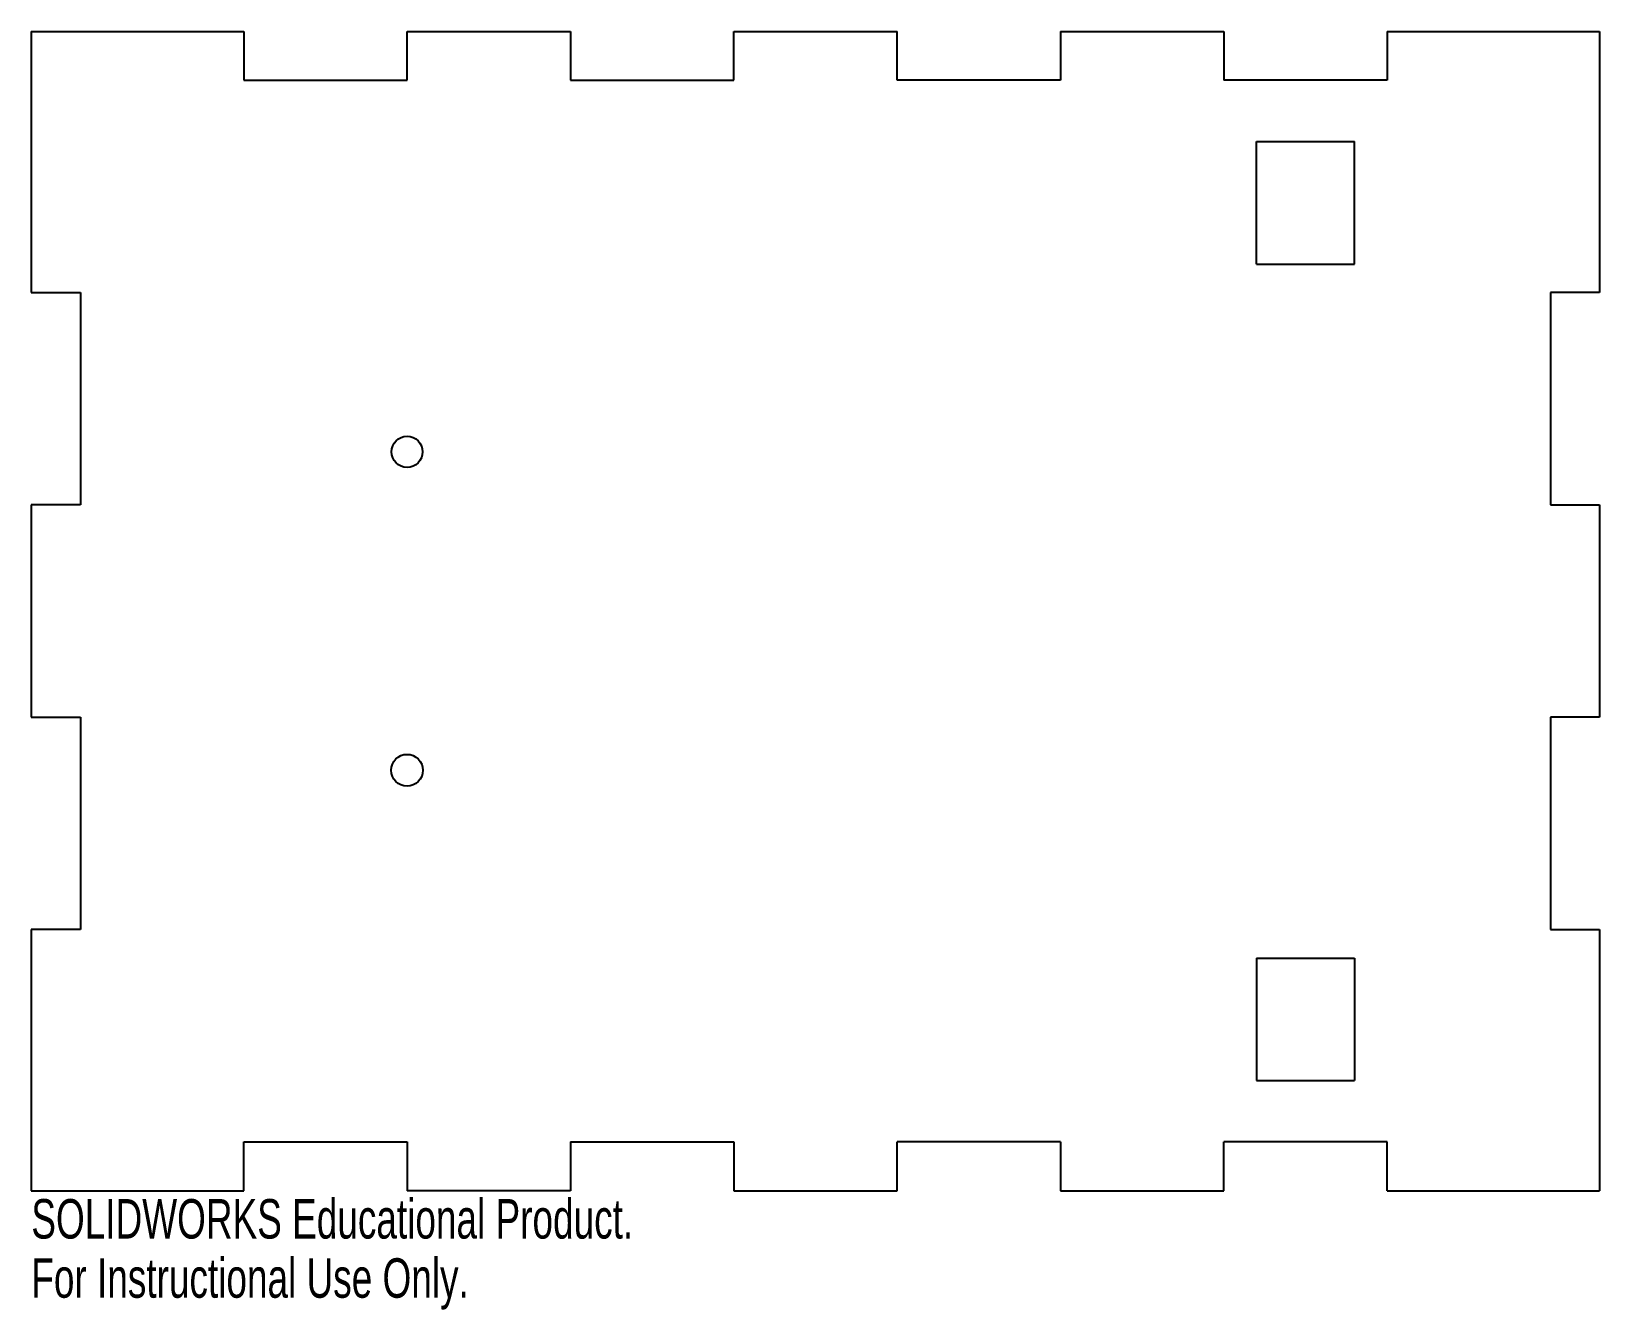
# Model space of a CAD drawing. Header units: millimetres. Extents: x 118 to 310, y -83 to 74.
import ezdxf

# ---------------------------------------------------------------- set-up
doc = ezdxf.new("R2010")
doc.units = ezdxf.units.MM
doc.styles.add('SLDTEXTSTYLE0', font='TXT', dxfattribs={"width": 0.7})

msp = doc.modelspace()

# ---------------------------------------------------------------- linework, layer by layer
at = {"color": 7, "linetype": 'Continuous', "lineweight": 25}
for p, q in [((117.5, 73.99), (117.5, 41.99)), ((117.5, 73.99), (143.5, 73.99)), ((143.5, 73.99), (143.5, 67.99)), ((163.5, 67.99), (163.5, 73.99)), ((163.5, 73.99), (183.5, 73.99)), ((183.5, 73.99), (183.5, 67.99)), ((203.5, 67.99), (203.5, 73.99)), ((203.5, 73.99), (223.5, 73.99)), ((223.5, 67.99), (223.5, 73.99)), ((243.5, 73.99), (243.5, 67.99)), ((243.5, 73.99), (263.5, 73.99)), ((263.5, 73.99), (263.5, 67.99)), ((283.5, 73.99), (283.5, 67.99)), ((283.5, 73.99), (309.5, 73.99)), ((309.5, 73.99), (309.5, 41.99)), ((143.5, 67.99), (163.5, 67.99)), ((183.5, 67.99), (203.5, 67.99)), ((243.5, 67.99), (223.5, 67.99)), ((283.5, 67.99), (263.5, 67.99)), ((267.5, 60.49), (279.5, 60.49)), ((267.5, 45.49), (267.5, 60.49)), ((279.5, 45.49), (279.5, 60.49)), ((267.5, 45.49), (279.5, 45.49)), ((117.5, 41.99), (123.5, 41.99)), ((123.5, 41.99), (123.5, 15.99)), ((309.5, 41.99), (303.5, 41.99)), ((303.5, 41.99), (303.5, 15.99)), ((117.5, 15.99), (117.5, -10.01)), ((123.5, 15.99), (117.5, 15.99)), ((303.5, 15.99), (309.5, 15.99)), ((309.5, 15.99), (309.5, -10.01)), ((117.5, -10.01), (123.5, -10.01)), ((123.5, -10.01), (123.5, -36.01)), ((309.5, -10.01), (303.5, -10.01)), ((303.5, -10.01), (303.5, -36.01)), ((117.5, -36.01), (117.5, -68.01)), ((123.5, -36.01), (117.5, -36.01)), ((303.5, -36.01), (309.5, -36.01)), ((309.5, -36.01), (309.5, -68.01)), ((267.5, -39.51), (267.5, -54.51)), ((267.5, -39.51), (279.5, -39.51)), ((279.5, -39.51), (279.5, -54.51)), ((267.5, -54.51), (279.5, -54.51)), ((143.5, -62.01), (163.5, -62.01)), ((143.5, -68.01), (143.5, -62.01)), ((163.5, -62.01), (163.5, -68.01)), ((183.5, -62.01), (203.5, -62.01)), ((183.5, -62.01), (183.5, -68.01)), ((203.5, -62.01), (203.5, -68.01)), ((243.5, -62.01), (223.5, -62.01)), ((223.5, -68.01), (223.5, -62.01)), ((243.5, -62.01), (243.5, -68.01)), ((283.5, -62.01), (263.5, -62.01)), ((263.5, -68.01), (263.5, -62.01)), ((283.5, -68.01), (283.5, -62.01)), ((117.5, -68.01), (143.5, -68.01)), ((183.5, -68.01), (163.5, -68.01)), ((203.5, -68.01), (223.5, -68.01)), ((243.5, -68.01), (263.5, -68.01)), ((283.5, -68.01), (309.5, -68.01))]:
    msp.add_line(p, q, dxfattribs=at)
for centre, radius in [((163.5, 22.49), 1.9), ((163.5, -16.51), 1.95)]:
    msp.add_circle(centre, radius, dxfattribs=at)

# ---------------------------------------------------------------- texts
at = {"color": 7, "linetype": 'Continuous', "char_height": 4.8336, "attachment_point": 1, "style": 'SLDTEXTSTYLE0'}
for s, insert in [('SOLIDWORKS Educational Product.', (117.5, -69.03)), ('For Instructional Use Only.', (117.5, -76.28))]:
    msp.add_mtext(s, dxfattribs=dict(at, insert=insert))

doc.saveas('drawing.dxf')
